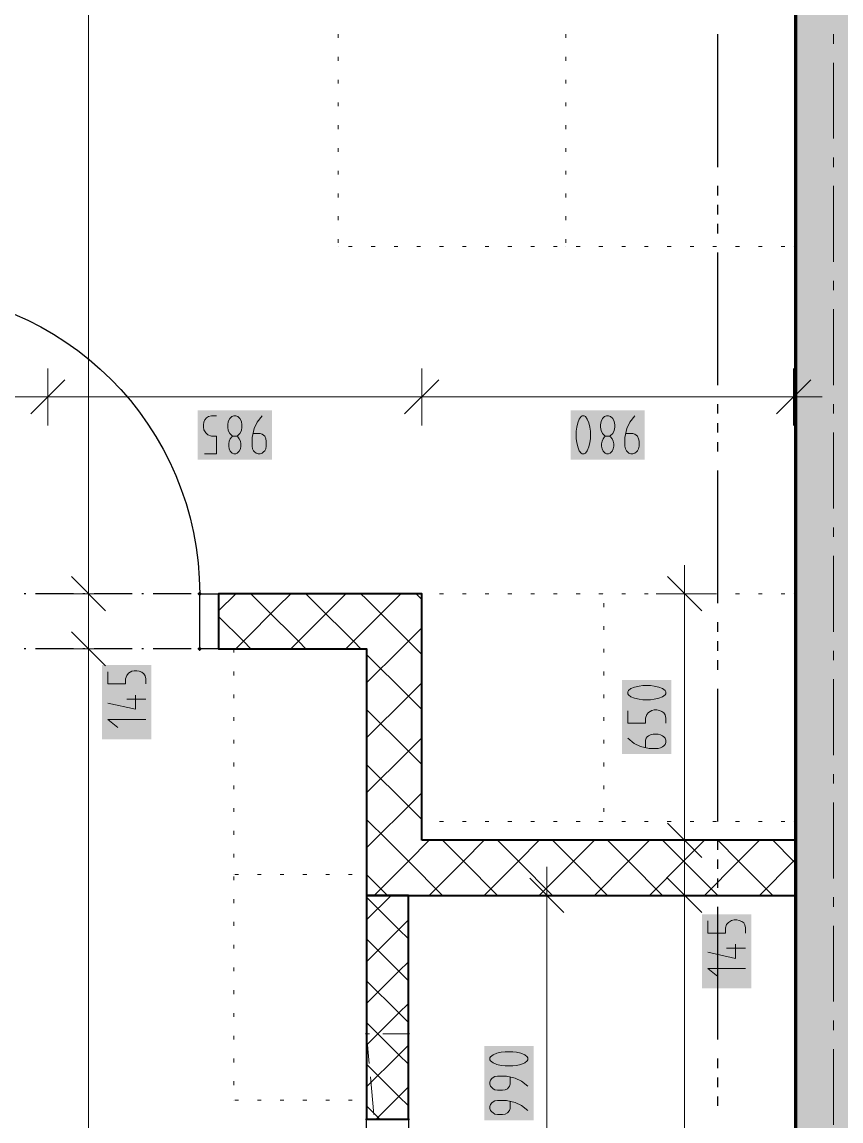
# Model space of a CAD drawing. Header units: millimetres. Extents: x 0 to 594, y 0 to 420.
# Drawn here: x 269.26 to 291.08, y 281.51 to 310.79 of the extents above; entities that cross this region are included whole.
import ezdxf

# ---------------------------------------------------------------- set-up
doc = ezdxf.new("R2010")
doc.units = ezdxf.units.MM
doc.header["$LTSCALE"] = 8
for name, color, linetype in [('PDF_Dvere', 7, 'Continuous'), ('PDF_Koty delkove', 7, 'Continuous'), ('PDF_Nabytek', 7, 'Continuous'), ('PDF_Osy hlavni', 7, 'Continuous'), ('PDF_Pozarni useky', 7, 'Continuous'), ('PDF_Preklady', 7, 'Continuous'), ('PDF_Pricky zdene', 7, 'Continuous'), ('PDF_Steny obvodove nosne', 7, 'Continuous')]:
    doc.layers.add(name, color=color, linetype=linetype)

msp = doc.modelspace()

# ---------------------------------------------------------------- linework, layer by layer
at = {"layer": 'PDF_Dvere', "lineweight": 25}
msp.add_lwpolyline([(265.927, 295.556), (265.905, 295.556), (265.905, 303.644, -0.414213), (273.993, 295.556)], format="xyb", dxfattribs=at)
for points in [[(269.365, 295.556), (269.314, 295.556)], [(270.628, 295.556), (269.617, 295.556)], [(270.932, 295.556), (270.881, 295.556)], [(272.195, 295.556), (271.184, 295.556)], [(272.499, 295.556), (272.448, 295.556)], [(273.762, 295.556), (272.751, 295.556)], [(269.365, 294.09), (269.314, 294.09)], [(270.628, 294.09), (269.617, 294.09)], [(270.932, 294.09), (270.881, 294.09)], [(272.195, 294.09), (271.184, 294.09)], [(272.499, 294.09), (272.448, 294.09)], [(273.762, 294.09), (272.751, 294.09)]]:
    msp.add_lwpolyline(points, dxfattribs=at)
for points in [[(274.498, 294.09), (273.993, 294.09), (273.993, 295.556), (274.498, 295.556)], [(279.553, 281.554), (279.553, 281.049), (278.441, 281.049), (278.441, 281.554)]]:
    msp.add_lwpolyline(points, close=True, dxfattribs=at)
at = {"layer": 'PDF_Dvere', "lineweight": 25, "transparency": 33554559}
for points in [[(274.056, 295.556), (273.993, 295.493), (273.993, 295.619), (273.93, 295.556)], [(274.056, 294.09), (273.993, 294.027), (273.993, 294.153), (273.93, 294.09)]]:
    msp.add_solid(points, dxfattribs=at)
at = {"layer": 'PDF_Koty delkove', "lineweight": 18}
for points in [[(271.032, 158.52), (271.032, 190.585), (271.032, 206.995), (271.032, 208.461), (271.032, 210.619), (271.032, 238.437), (271.032, 241.166), (271.032, 261.386), (271.032, 264.115), (271.032, 294.09), (271.032, 295.556), (271.032, 344.032)], [(269.949, 301.559), (269.949, 300.801), (269.949, 300.042)], [(279.907, 301.559), (279.907, 300.801), (279.907, 300.042)], [(289.815, 301.559), (289.815, 300.801), (289.815, 300.042)], [(270.404, 301.255), (269.494, 300.346)], [(280.362, 301.255), (279.452, 300.346)], [(290.27, 301.255), (289.36, 300.346)], [(289.815, 300.801), (284.772, 300.801), (279.907, 300.801), (269.949, 300.801), (263.883, 300.801)], [(289.815, 300.801), (290.573, 300.801)], [(274.117, 299.284), (274.441, 299.284), (274.441, 299.755), (274.306, 299.755), (274.212, 299.79), (274.158, 299.84), (274.104, 299.924), (274.091, 299.991), (274.091, 300.058), (274.104, 300.126), (274.131, 300.193), (274.172, 300.243), (274.225, 300.278), (274.306, 300.295), (274.441, 300.295)], [(275.657, 300.295), (275.521, 300.126), (275.44, 299.957)], [(284.672, 300.058), (284.672, 299.991), (284.685, 299.907), (284.725, 299.823), (284.779, 299.772), (284.806, 299.755), (284.915, 299.755), (284.941, 299.772), (284.996, 299.823), (285.036, 299.907), (285.05, 299.991), (285.05, 300.058), (285.036, 300.142), (284.996, 300.227), (284.941, 300.278), (284.887, 300.295)], [(284.887, 300.295), (284.834, 300.295), (284.779, 300.278), (284.725, 300.227), (284.685, 300.142), (284.672, 300.058)], [(285.589, 300.295), (285.454, 300.126), (285.373, 299.957), (285.32, 299.722), (285.32, 299.485), (285.333, 299.419), (285.36, 299.368), (285.387, 299.335), (285.427, 299.3), (285.482, 299.284), (285.535, 299.284), (285.589, 299.3), (285.63, 299.335), (285.657, 299.368), (285.684, 299.419), (285.698, 299.485), (285.698, 299.621), (285.684, 299.687), (285.657, 299.755), (285.589, 299.806), (285.535, 299.823), (285.346, 299.823)], [(275.44, 299.957), (275.387, 299.722), (275.387, 299.485), (275.401, 299.419), (275.427, 299.368), (275.454, 299.335), (275.495, 299.3), (275.549, 299.284), (275.602, 299.284), (275.657, 299.3), (275.697, 299.335), (275.724, 299.368), (275.751, 299.419), (275.765, 299.485), (275.765, 299.621), (275.751, 299.687), (275.724, 299.755), (275.657, 299.806), (275.602, 299.823), (275.414, 299.823)], [(274.86, 299.3), (274.806, 299.351), (274.779, 299.419), (274.765, 299.485), (274.765, 299.553), (274.779, 299.621), (274.806, 299.687), (274.846, 299.738), (274.873, 299.755)], [(274.982, 299.755), (275.008, 299.738), (275.049, 299.687), (275.076, 299.621), (275.089, 299.553), (275.089, 299.485), (275.076, 299.419), (275.049, 299.351), (274.995, 299.3), (274.954, 299.284), (274.901, 299.284), (274.86, 299.3)], [(284.915, 299.755), (284.941, 299.738), (284.982, 299.687), (285.009, 299.621), (285.022, 299.553), (285.022, 299.485), (285.009, 299.419), (284.982, 299.351), (284.928, 299.3), (284.887, 299.284), (284.834, 299.284), (284.793, 299.3), (284.739, 299.351), (284.712, 299.419), (284.698, 299.485), (284.698, 299.553), (284.712, 299.621), (284.739, 299.687), (284.779, 299.738), (284.806, 299.755)], [(286.913, 295.556), (286.913, 296.314)], [(271.486, 295.101), (270.577, 296.011)], [(287.368, 295.101), (286.458, 296.011)], [(271.79, 295.556), (271.032, 295.556), (270.273, 295.556)], [(287.671, 295.556), (286.913, 295.556), (286.155, 295.556)], [(286.913, 285.465), (286.913, 287.519), (286.913, 288.985), (286.913, 295.556)], [(271.486, 293.635), (270.577, 294.545)], [(271.79, 294.09), (271.032, 294.09), (270.273, 294.09)], [(271.543, 293.476), (271.543, 293.152), (272.014, 293.152), (272.014, 293.287), (272.049, 293.381), (272.099, 293.435), (272.183, 293.489), (272.25, 293.503), (272.318, 293.503), (272.385, 293.489), (272.452, 293.462), (272.503, 293.422), (272.537, 293.368), (272.554, 293.287), (272.554, 293.152)], [(272.284, 292.855), (272.284, 292.476), (271.543, 292.639)], [(272.554, 292.747), (272.049, 292.747)], [(285.396, 292.433), (285.396, 292.109), (285.868, 292.109), (285.868, 292.244), (285.902, 292.338), (285.953, 292.393), (286.036, 292.446), (286.103, 292.46), (286.171, 292.46), (286.239, 292.446), (286.305, 292.419), (286.356, 292.379), (286.39, 292.325), (286.407, 292.244), (286.407, 292.109)], [(272.554, 292.206), (271.543, 292.206), (271.812, 291.991)], [(286.39, 291.542), (286.356, 291.502), (286.323, 291.475), (286.272, 291.447), (286.204, 291.433), (285.969, 291.433), (285.733, 291.488), (285.564, 291.569), (285.396, 291.704)], [(285.868, 291.461), (285.868, 291.65), (285.885, 291.704), (285.918, 291.745), (285.953, 291.771), (286.002, 291.798), (286.07, 291.812), (286.204, 291.812), (286.272, 291.798), (286.323, 291.771), (286.356, 291.745), (286.39, 291.704), (286.407, 291.65), (286.407, 291.596), (286.39, 291.542)], [(287.368, 288.53), (286.458, 289.44)], [(287.671, 288.985), (286.913, 288.985), (286.155, 288.985)], [(283.241, 287.519), (283.241, 288.277)], [(283.696, 287.064), (282.787, 287.974)], [(287.368, 287.064), (286.458, 287.974)], [(284, 287.519), (283.241, 287.519), (282.483, 287.519)], [(283.241, 265.985), (283.241, 277.51), (283.241, 287.519)], [(287.671, 287.519), (286.913, 287.519), (286.155, 287.519)], [(287.526, 286.838), (287.526, 286.514), (287.997, 286.514), (287.997, 286.649), (288.031, 286.743), (288.082, 286.798), (288.165, 286.851), (288.232, 286.865), (288.3, 286.865), (288.368, 286.851), (288.434, 286.824), (288.485, 286.784), (288.519, 286.73), (288.536, 286.649), (288.536, 286.514)], [(288.267, 286.217), (288.267, 285.838), (287.526, 286.001)], [(288.536, 286.109), (288.031, 286.109)], [(288.536, 285.569), (287.526, 285.569), (287.794, 285.353)], [(286.913, 285.465), (286.913, 273.117), (286.913, 266.872), (286.913, 265.985), (286.913, 263.407), (286.913, 262.649)], [(282.331, 283.352), (282.128, 283.352), (282.028, 283.338), (281.91, 283.312), (281.809, 283.271), (281.741, 283.218), (281.725, 283.19), (281.725, 283.137), (281.741, 283.109), (281.809, 283.056), (281.91, 283.015), (282.028, 282.988), (282.128, 282.974), (282.331, 282.974), (282.432, 282.988), (282.55, 283.015), (282.651, 283.056)], [(282.651, 283.056), (282.719, 283.109), (282.736, 283.137), (282.736, 283.19), (282.719, 283.218), (282.651, 283.271), (282.55, 283.312), (282.432, 283.338), (282.331, 283.352)], [(282.736, 282.434), (282.567, 282.57), (282.398, 282.651), (282.163, 282.704), (281.926, 282.704), (281.859, 282.69), (281.809, 282.664), (281.776, 282.637), (281.741, 282.596), (281.725, 282.542), (281.725, 282.489), (281.741, 282.434), (281.776, 282.394), (281.809, 282.367), (281.859, 282.339), (281.926, 282.326), (282.062, 282.326), (282.128, 282.339), (282.196, 282.367), (282.247, 282.434), (282.264, 282.489), (282.264, 282.677)], [(281.741, 281.948), (281.725, 281.894), (281.725, 281.84), (281.741, 281.786), (281.776, 281.746), (281.809, 281.719), (281.859, 281.691), (281.926, 281.678), (282.062, 281.678), (282.128, 281.691), (282.196, 281.719), (282.247, 281.786), (282.264, 281.84), (282.264, 282.029)], [(282.736, 281.786), (282.567, 281.921), (282.398, 282.002), (282.163, 282.056), (281.926, 282.056), (281.859, 282.042), (281.809, 282.015), (281.776, 281.989), (281.741, 281.948)]]:
    msp.add_lwpolyline(points, dxfattribs=at)
for points in [[(274.739, 300.058), (274.739, 299.991), (274.753, 299.907), (274.792, 299.823), (274.846, 299.772), (274.873, 299.755), (274.982, 299.755), (275.008, 299.772), (275.063, 299.823), (275.103, 299.907), (275.117, 299.991), (275.117, 300.058), (275.103, 300.142), (275.063, 300.227), (275.008, 300.278), (274.954, 300.295), (274.901, 300.295), (274.846, 300.278), (274.792, 300.227), (274.753, 300.142)], [(284.024, 299.89), (284.024, 299.687), (284.037, 299.587), (284.064, 299.469), (284.105, 299.368), (284.158, 299.3), (284.186, 299.284), (284.239, 299.284), (284.267, 299.3), (284.32, 299.368), (284.361, 299.469), (284.388, 299.587), (284.402, 299.687), (284.402, 299.89), (284.388, 299.991), (284.361, 300.109), (284.32, 300.21), (284.267, 300.278), (284.239, 300.295), (284.186, 300.295), (284.158, 300.278), (284.105, 300.21), (284.064, 300.109), (284.037, 299.991)], [(286.002, 293.108), (285.8, 293.108), (285.7, 293.094), (285.581, 293.067), (285.48, 293.027), (285.413, 292.973), (285.396, 292.946), (285.396, 292.892), (285.413, 292.865), (285.48, 292.811), (285.581, 292.771), (285.7, 292.743), (285.8, 292.73), (286.002, 292.73), (286.103, 292.743), (286.221, 292.771), (286.323, 292.811), (286.39, 292.865), (286.407, 292.892), (286.407, 292.946), (286.39, 292.973), (286.323, 293.027), (286.221, 293.067), (286.103, 293.094)]]:
    msp.add_lwpolyline(points, close=True, dxfattribs=at)
at = {"layer": 'PDF_Koty delkove', "color": 7, "lineweight": 18, "true_color": 0xffffff, "transparency": 33554559}
for points in [[(275.917, 300.447), (273.939, 300.447), (275.917, 299.132), (273.939, 299.132)], [(285.85, 300.447), (283.872, 300.447), (285.85, 299.132), (283.872, 299.132)], [(272.706, 291.677), (272.706, 293.654), (271.392, 291.677), (271.392, 293.654)], [(286.559, 291.282), (286.559, 293.259), (285.245, 291.282), (285.245, 293.259)], [(288.688, 285.039), (288.688, 287.016), (287.374, 285.039), (287.374, 287.016)], [(282.888, 281.526), (282.888, 283.503), (281.573, 281.526), (281.573, 283.503)]]:
    msp.add_solid(points, dxfattribs=at)
at = {"layer": 'PDF_Nabytek', "lineweight": 13}
for points in [[(277.683, 310.365), (277.683, 310.466)], [(277.683, 310.365), (277.683, 310.466)], [(283.749, 310.365), (283.749, 310.466)], [(277.683, 309.758), (277.683, 309.859)], [(277.683, 309.758), (277.683, 309.859)], [(283.749, 309.758), (283.749, 309.859)], [(277.683, 309.151), (277.683, 309.252)], [(277.683, 309.151), (277.683, 309.252)], [(283.749, 309.151), (283.749, 309.252)], [(277.683, 308.545), (277.683, 308.646)], [(277.683, 308.545), (277.683, 308.646)], [(283.749, 308.545), (283.749, 308.646)], [(277.683, 307.938), (277.683, 308.039)], [(277.683, 307.938), (277.683, 308.039)], [(283.749, 307.938), (283.749, 308.039)], [(277.683, 307.332), (277.683, 307.433)], [(277.683, 307.332), (277.683, 307.433)], [(283.749, 307.332), (283.749, 307.433)], [(277.683, 306.725), (277.683, 306.826)], [(277.683, 306.725), (277.683, 306.826)], [(283.749, 306.725), (283.749, 306.826)], [(277.683, 306.118), (277.683, 306.22)], [(277.683, 306.118), (277.683, 306.22)], [(283.749, 306.118), (283.749, 306.22)], [(277.683, 305.512), (277.683, 305.613)], [(277.683, 305.512), (277.683, 305.613)], [(283.749, 305.512), (283.749, 305.613)], [(277.683, 304.905), (277.683, 305.006)], [(277.683, 304.905), (277.683, 305.006)], [(283.749, 304.905), (283.749, 305.006)], [(277.683, 304.807), (277.683, 304.807)], [(277.683, 304.807), (277.683, 304.807)], [(277.683, 304.807), (277.683, 304.807)], [(278.059, 304.807), (277.958, 304.807)], [(278.666, 304.807), (278.565, 304.807)], [(279.272, 304.807), (279.171, 304.807)], [(279.879, 304.807), (279.778, 304.807)], [(280.485, 304.807), (280.384, 304.807)], [(281.092, 304.807), (280.991, 304.807)], [(281.699, 304.807), (281.597, 304.807)], [(282.305, 304.807), (282.204, 304.807)], [(282.912, 304.807), (282.811, 304.807)], [(283.518, 304.807), (283.417, 304.807)], [(283.749, 304.807), (283.749, 304.807)], [(284.125, 304.807), (284.024, 304.807)], [(284.731, 304.807), (284.63, 304.807)], [(285.338, 304.807), (285.237, 304.807)], [(285.945, 304.807), (285.843, 304.807)], [(286.551, 304.807), (286.45, 304.807)], [(287.158, 304.807), (287.057, 304.807)], [(287.764, 304.807), (287.663, 304.807)], [(288.371, 304.807), (288.27, 304.807)], [(288.977, 304.807), (288.876, 304.807)], [(289.584, 304.807), (289.483, 304.807)], [(289.815, 304.807), (289.815, 304.807)], [(279.907, 295.556), (279.907, 295.556)], [(279.907, 295.556), (279.907, 295.556)], [(280.485, 295.556), (280.384, 295.556)], [(280.485, 295.556), (280.384, 295.556)], [(281.092, 295.556), (280.991, 295.556)], [(281.092, 295.556), (280.991, 295.556)], [(281.699, 295.556), (281.597, 295.556)], [(281.699, 295.556), (281.597, 295.556)], [(282.305, 295.556), (282.204, 295.556)], [(282.305, 295.556), (282.204, 295.556)], [(282.912, 295.556), (282.811, 295.556)], [(282.912, 295.556), (282.811, 295.556)], [(283.518, 295.556), (283.417, 295.556)], [(283.518, 295.556), (283.417, 295.556)], [(284.125, 295.556), (284.024, 295.556)], [(284.125, 295.556), (284.024, 295.556)], [(284.731, 295.556), (284.63, 295.556)], [(284.731, 295.556), (284.63, 295.556)], [(284.76, 295.556), (284.76, 295.556)], [(284.76, 295.556), (284.76, 295.556)], [(285.338, 295.556), (285.237, 295.556)], [(285.338, 295.556), (285.237, 295.556)], [(285.945, 295.556), (285.843, 295.556)], [(285.945, 295.556), (285.843, 295.556)], [(286.551, 295.556), (286.45, 295.556)], [(286.551, 295.556), (286.45, 295.556)], [(287.158, 295.556), (287.057, 295.556)], [(287.158, 295.556), (287.057, 295.556)], [(287.764, 295.556), (287.663, 295.556)], [(287.764, 295.556), (287.663, 295.556)], [(288.371, 295.556), (288.27, 295.556)], [(288.371, 295.556), (288.27, 295.556)], [(288.977, 295.556), (288.876, 295.556)], [(288.977, 295.556), (288.876, 295.556)], [(289.584, 295.556), (289.483, 295.556)], [(289.584, 295.556), (289.483, 295.556)], [(289.815, 295.556), (289.815, 295.556)], [(289.815, 295.556), (289.815, 295.556)], [(284.76, 295.2), (284.76, 295.301)], [(284.76, 295.2), (284.76, 295.301)], [(284.76, 294.593), (284.76, 294.695)], [(284.76, 294.593), (284.76, 294.695)], [(274.903, 294.09), (274.903, 294.09)], [(274.903, 294.09), (274.903, 294.09)], [(274.903, 293.987), (274.903, 294.088)], [(275.026, 294.09), (274.925, 294.09)], [(275.633, 294.09), (275.532, 294.09)], [(276.239, 294.09), (276.138, 294.09)], [(276.846, 294.09), (276.745, 294.09)], [(277.452, 294.09), (277.351, 294.09)], [(278.059, 294.09), (277.958, 294.09)], [(278.441, 294.09), (278.441, 294.09)], [(278.441, 294.09), (278.441, 294.09)], [(278.441, 293.987), (278.441, 294.088)], [(284.76, 293.987), (284.76, 294.088)], [(284.76, 293.987), (284.76, 294.088)], [(274.903, 293.38), (274.903, 293.481)], [(278.441, 293.38), (278.441, 293.481)], [(284.76, 293.38), (284.76, 293.481)], [(284.76, 293.38), (284.76, 293.481)], [(274.903, 292.774), (274.903, 292.875)], [(278.441, 292.774), (278.441, 292.875)], [(284.76, 292.774), (284.76, 292.875)], [(284.76, 292.774), (284.76, 292.875)], [(274.903, 292.167), (274.903, 292.268)], [(278.441, 292.167), (278.441, 292.268)], [(284.76, 292.167), (284.76, 292.268)], [(284.76, 292.167), (284.76, 292.268)], [(274.903, 291.561), (274.903, 291.662)], [(278.441, 291.561), (278.441, 291.662)], [(284.76, 291.561), (284.76, 291.662)], [(284.76, 291.561), (284.76, 291.662)], [(274.903, 290.954), (274.903, 291.055)], [(278.441, 290.954), (278.441, 291.055)], [(284.76, 290.954), (284.76, 291.055)], [(284.76, 290.954), (284.76, 291.055)], [(274.903, 290.347), (274.903, 290.448)], [(278.441, 290.347), (278.441, 290.448)], [(284.76, 290.347), (284.76, 290.448)], [(284.76, 290.347), (284.76, 290.448)], [(274.903, 289.741), (274.903, 289.842)], [(278.441, 289.741), (278.441, 289.842)], [(284.76, 289.741), (284.76, 289.842)], [(284.76, 289.741), (284.76, 289.842)], [(279.907, 289.49), (279.907, 289.49)], [(279.907, 289.49), (279.907, 289.49)], [(280.485, 289.49), (280.384, 289.49)], [(280.485, 289.49), (280.384, 289.49)], [(281.092, 289.49), (280.991, 289.49)], [(281.092, 289.49), (280.991, 289.49)], [(281.699, 289.49), (281.597, 289.49)], [(281.699, 289.49), (281.597, 289.49)], [(282.305, 289.49), (282.204, 289.49)], [(282.305, 289.49), (282.204, 289.49)], [(282.912, 289.49), (282.811, 289.49)], [(282.912, 289.49), (282.811, 289.49)], [(283.518, 289.49), (283.417, 289.49)], [(283.518, 289.49), (283.417, 289.49)], [(284.125, 289.49), (284.024, 289.49)], [(284.125, 289.49), (284.024, 289.49)], [(284.731, 289.49), (284.63, 289.49)], [(284.731, 289.49), (284.63, 289.49)], [(284.76, 289.49), (284.76, 289.49)], [(284.76, 289.49), (284.76, 289.49)], [(285.338, 289.49), (285.237, 289.49)], [(285.338, 289.49), (285.237, 289.49)], [(285.843, 289.49), (285.945, 289.49), (285.843, 289.49)], [(286.551, 289.49), (286.45, 289.49)], [(286.551, 289.49), (286.45, 289.49)], [(287.057, 289.49), (287.158, 289.49), (287.057, 289.49)], [(287.764, 289.49), (287.663, 289.49)], [(287.764, 289.49), (287.663, 289.49)], [(288.371, 289.49), (288.27, 289.49)], [(288.371, 289.49), (288.27, 289.49)], [(288.977, 289.49), (288.876, 289.49)], [(288.977, 289.49), (288.876, 289.49)], [(289.584, 289.49), (289.483, 289.49), (289.584, 289.49)], [(289.815, 289.49), (289.815, 289.49)], [(289.815, 289.49), (289.815, 289.49)], [(274.903, 289.134), (274.903, 289.235)], [(278.441, 289.134), (278.441, 289.235)], [(274.903, 288.528), (274.903, 288.629)], [(278.441, 288.528), (278.441, 288.629)], [(274.903, 288.075), (274.903, 288.075)], [(274.903, 287.921), (274.903, 288.022)], [(275.026, 288.075), (274.925, 288.075)], [(275.633, 288.075), (275.532, 288.075)], [(276.239, 288.075), (276.138, 288.075)], [(276.846, 288.075), (276.745, 288.075)], [(277.452, 288.075), (277.351, 288.075)], [(278.059, 288.075), (277.958, 288.075)], [(278.441, 288.075), (278.441, 288.075)], [(278.441, 287.921), (278.441, 288.022)], [(274.903, 287.314), (274.903, 287.416)], [(278.441, 287.314), (278.441, 287.416)], [(274.903, 286.708), (274.903, 286.809)], [(278.441, 286.708), (278.441, 286.809)], [(274.903, 286.101), (274.903, 286.202)], [(278.441, 286.101), (278.441, 286.202)], [(274.903, 285.495), (274.903, 285.596)], [(278.441, 285.495), (278.441, 285.596)], [(274.903, 284.888), (274.903, 284.989)], [(278.441, 284.888), (278.441, 284.989)], [(274.903, 284.282), (274.903, 284.383)], [(278.441, 284.282), (278.441, 284.383)], [(274.903, 283.675), (274.903, 283.776)], [(278.441, 283.675), (278.441, 283.776)], [(274.903, 283.068), (274.903, 283.169)], [(278.441, 283.068), (278.441, 283.169)], [(274.903, 282.462), (274.903, 282.563)], [(278.441, 282.462), (278.441, 282.563)], [(274.903, 282.06), (274.903, 282.06)], [(274.903, 282.06), (274.903, 282.06)], [(275.026, 282.06), (274.925, 282.06)], [(275.633, 282.06), (275.532, 282.06)], [(276.239, 282.06), (276.138, 282.06)], [(276.846, 282.06), (276.745, 282.06)], [(277.452, 282.06), (277.351, 282.06)], [(278.059, 282.06), (277.958, 282.06)], [(278.441, 282.06), (278.441, 282.06)], [(278.441, 282.06), (278.441, 282.06)]]:
    msp.add_lwpolyline(points, dxfattribs=at)
at = {"layer": 'PDF_Osy hlavni', "lineweight": 18}
for points in [[(290.876, 310.213), (290.876, 310.466)], [(290.876, 307.685), (290.876, 309.707)], [(290.876, 306.927), (290.876, 307.18)], [(290.876, 304.4), (290.876, 306.422)], [(290.876, 303.642), (290.876, 303.894)], [(290.876, 301.114), (290.876, 303.136)], [(290.876, 300.356), (290.876, 300.609)], [(290.876, 297.828), (290.876, 299.85)], [(290.876, 297.07), (290.876, 297.323)], [(290.876, 294.543), (290.876, 296.565)], [(290.876, 293.785), (290.876, 294.037)], [(290.876, 291.257), (290.876, 293.279)], [(290.876, 290.499), (290.876, 290.752)], [(290.876, 287.972), (290.876, 289.994)], [(290.876, 287.213), (290.876, 287.466)], [(290.876, 284.686), (290.876, 286.708)], [(290.876, 283.928), (290.876, 284.18)], [(290.876, 281.4), (290.876, 283.422)]]:
    msp.add_lwpolyline(points, dxfattribs=at)
at = {"layer": 'PDF_Pozarni useky', "lineweight": 30}
for points in [[(287.793, 306.927), (287.793, 310.466)], [(287.793, 306.169), (287.793, 306.422)], [(287.793, 305.663), (287.793, 305.916)], [(287.793, 305.158), (287.793, 305.411)], [(287.793, 301.114), (287.793, 304.653)], [(287.793, 300.356), (287.793, 300.609)], [(287.793, 299.85), (287.793, 300.103)], [(287.793, 299.345), (287.793, 299.598)], [(287.793, 295.301), (287.793, 298.839)], [(287.793, 294.543), (287.793, 294.796)], [(287.793, 294.037), (287.793, 294.29)], [(287.793, 293.532), (287.793, 293.785)], [(287.793, 289.488), (287.793, 293.026)], [(287.793, 288.73), (287.793, 288.983)], [(287.793, 288.224), (287.793, 288.477)], [(287.793, 287.719), (287.793, 287.972)], [(287.793, 283.675), (287.793, 287.213)], [(287.793, 282.917), (287.793, 283.169)], [(287.793, 282.411), (287.793, 282.664)], [(287.793, 281.906), (287.793, 282.159)]]:
    msp.add_lwpolyline(points, dxfattribs=at)
at = {"layer": 'PDF_Preklady', "lineweight": 18}
for points in [[(278.511, 283.035), (278.441, 283.829), (278.514, 283.829)], [(278.441, 283.22), (278.441, 283.829)], [(279.553, 283.22), (279.553, 283.829), (278.868, 283.829)], [(278.441, 281.855), (278.441, 282.866)], [(278.631, 281.676), (278.542, 282.683)], [(279.553, 281.855), (279.553, 282.866)]]:
    msp.add_lwpolyline(points, dxfattribs=at)
at = {"layer": 'PDF_Preklady', "lineweight": 18, "transparency": 33554559}
for points in [[(278.445, 283.784), (278.396, 283.825), (278.487, 283.833), (278.437, 283.874)], [(278.487, 283.829), (278.441, 283.783), (278.441, 283.874), (278.396, 283.829)], [(278.441, 283.783), (278.396, 283.829), (278.487, 283.829), (278.441, 283.874)], [(279.553, 283.783), (279.508, 283.829), (279.599, 283.829), (279.553, 283.874)], [(279.599, 283.829), (279.553, 283.783), (279.553, 283.874), (279.508, 283.829)], [(278.441, 281.509), (278.396, 281.554), (278.487, 281.554), (278.441, 281.6)], [(278.441, 281.509), (278.396, 281.554), (278.487, 281.554), (278.441, 281.6)], [(279.553, 281.509), (279.508, 281.554), (279.599, 281.554), (279.553, 281.6)], [(279.553, 281.509), (279.508, 281.554), (279.599, 281.554), (279.553, 281.6)]]:
    msp.add_solid(points, dxfattribs=at)
at = {"layer": 'PDF_Pricky zdene', "lineweight": 9}
for points in [[(274.953, 295.556), (274.498, 295.101)], [(276.419, 295.556), (276.068, 295.205), (275.156, 294.292), (274.953, 294.09)], [(276.824, 294.09), (276.622, 294.292), (275.739, 295.175), (275.358, 295.556)], [(277.885, 295.556), (277.682, 295.353), (276.622, 294.292), (276.419, 294.09)], [(278.29, 294.09), (278.087, 294.292), (277.082, 295.298), (276.824, 295.556)], [(279.351, 295.556), (279.295, 295.5), (278.087, 294.292), (277.885, 294.09)], [(279.756, 294.09), (279.553, 294.292), (278.425, 295.421), (278.29, 295.556)], [(279.907, 295.405), (279.768, 295.543), (279.756, 295.556)], [(275.358, 294.09), (275.156, 294.292), (274.498, 294.95)], [(279.907, 294.646), (279.553, 294.292), (279.351, 294.09)], [(279.351, 294.09), (278.441, 293.18)], [(279.907, 293.939), (279.756, 294.09)], [(279.907, 292.473), (279.553, 292.827), (278.441, 293.939)], [(279.907, 293.18), (279.553, 292.827), (278.441, 291.715)], [(279.907, 291.007), (279.553, 291.361), (278.441, 292.473)], [(279.907, 291.715), (279.553, 291.361), (278.441, 290.249)], [(279.907, 289.541), (279.553, 289.895), (278.441, 291.007)], [(279.907, 290.249), (279.553, 289.895), (278.643, 288.985)], [(278.997, 288.985), (278.441, 289.541)], [(278.643, 288.985), (278.441, 288.783)], [(280.109, 288.985), (279.553, 288.429), (278.643, 287.519)], [(280.463, 287.519), (279.553, 288.429), (278.997, 288.985)], [(281.575, 288.985), (281.019, 288.429), (280.109, 287.519)], [(281.929, 287.519), (281.019, 288.429), (280.463, 288.985)], [(283.041, 288.985), (282.485, 288.429), (281.575, 287.519)], [(283.395, 287.519), (282.485, 288.429), (281.929, 288.985)], [(284.507, 288.985), (283.951, 288.429), (283.041, 287.519)], [(284.861, 287.519), (283.951, 288.429), (283.395, 288.985)], [(285.973, 288.985), (285.417, 288.429), (284.507, 287.519)], [(286.327, 287.519), (285.417, 288.429), (284.861, 288.985)], [(287.439, 288.985), (286.883, 288.429), (285.973, 287.519)], [(287.793, 287.519), (286.883, 288.429), (286.327, 288.985)], [(288.905, 288.985), (288.349, 288.429), (287.439, 287.519)], [(289.259, 287.519), (288.349, 288.429), (287.793, 288.985)], [(289.865, 288.378), (289.815, 288.429), (289.259, 288.985)], [(289.865, 288.479), (289.815, 288.429), (288.905, 287.519)], [(278.997, 287.519), (278.441, 288.075)], [(279.098, 287.519), (278.441, 286.862)], [(279.553, 286.862), (279.301, 286.609), (278.441, 287.468)], [(279.553, 287.468), (279.503, 287.519)], [(279.301, 286.609), (278.441, 285.75)], [(279.553, 286.356), (279.301, 286.609)], [(279.553, 285.75), (279.301, 285.497), (278.441, 286.356)], [(279.301, 285.497), (278.441, 284.638)], [(279.553, 285.244), (279.301, 285.497)], [(279.553, 284.638), (279.301, 284.385), (278.441, 285.244)], [(279.301, 284.385), (278.441, 283.526)], [(279.553, 284.132), (279.301, 284.385)], [(279.553, 283.526), (279.301, 283.273), (278.441, 284.132)], [(279.301, 283.273), (278.441, 282.414)], [(279.553, 283.02), (279.301, 283.273)], [(279.553, 282.414), (279.301, 282.161), (278.441, 283.02)], [(279.301, 282.161), (278.694, 281.554)], [(279.553, 281.908), (279.301, 282.161)], [(278.795, 281.554), (278.441, 281.908)]]:
    msp.add_lwpolyline(points, dxfattribs=at)
at = {"layer": 'PDF_Pricky zdene', "lineweight": 40}
msp.add_lwpolyline([(279.907, 288.985), (279.907, 294.09), (279.907, 295.556), (274.498, 295.556), (274.498, 294.09), (278.441, 294.09), (278.441, 288.985), (278.441, 287.519), (278.441, 283.829), (278.441, 281.554), (279.553, 281.554), (279.553, 283.829), (279.553, 287.519), (278.441, 287.519), (279.553, 287.519), (289.815, 287.519), (289.865, 287.519), (289.865, 288.985), (289.815, 288.985), (279.907, 288.985)], dxfattribs=at)
at = {"layer": 'PDF_Steny obvodove nosne', "lineweight": 70}
msp.add_lwpolyline([(291.887, 346.408), (289.865, 346.408), (289.865, 344.032), (289.865, 265.985), (289.865, 263.407), (291.887, 263.407), (291.887, 265.985), (291.887, 344.184)], dxfattribs=at)
at = {"layer": 'PDF_Steny obvodove nosne', "color": 9, "lineweight": 9, "true_color": 0xc0c0c0, "transparency": 33554559}
msp.add_solid([(291.887, 263.407), (291.887, 346.408), (289.865, 263.407), (289.865, 346.408)], dxfattribs=at)

doc.saveas('drawing.dxf')
